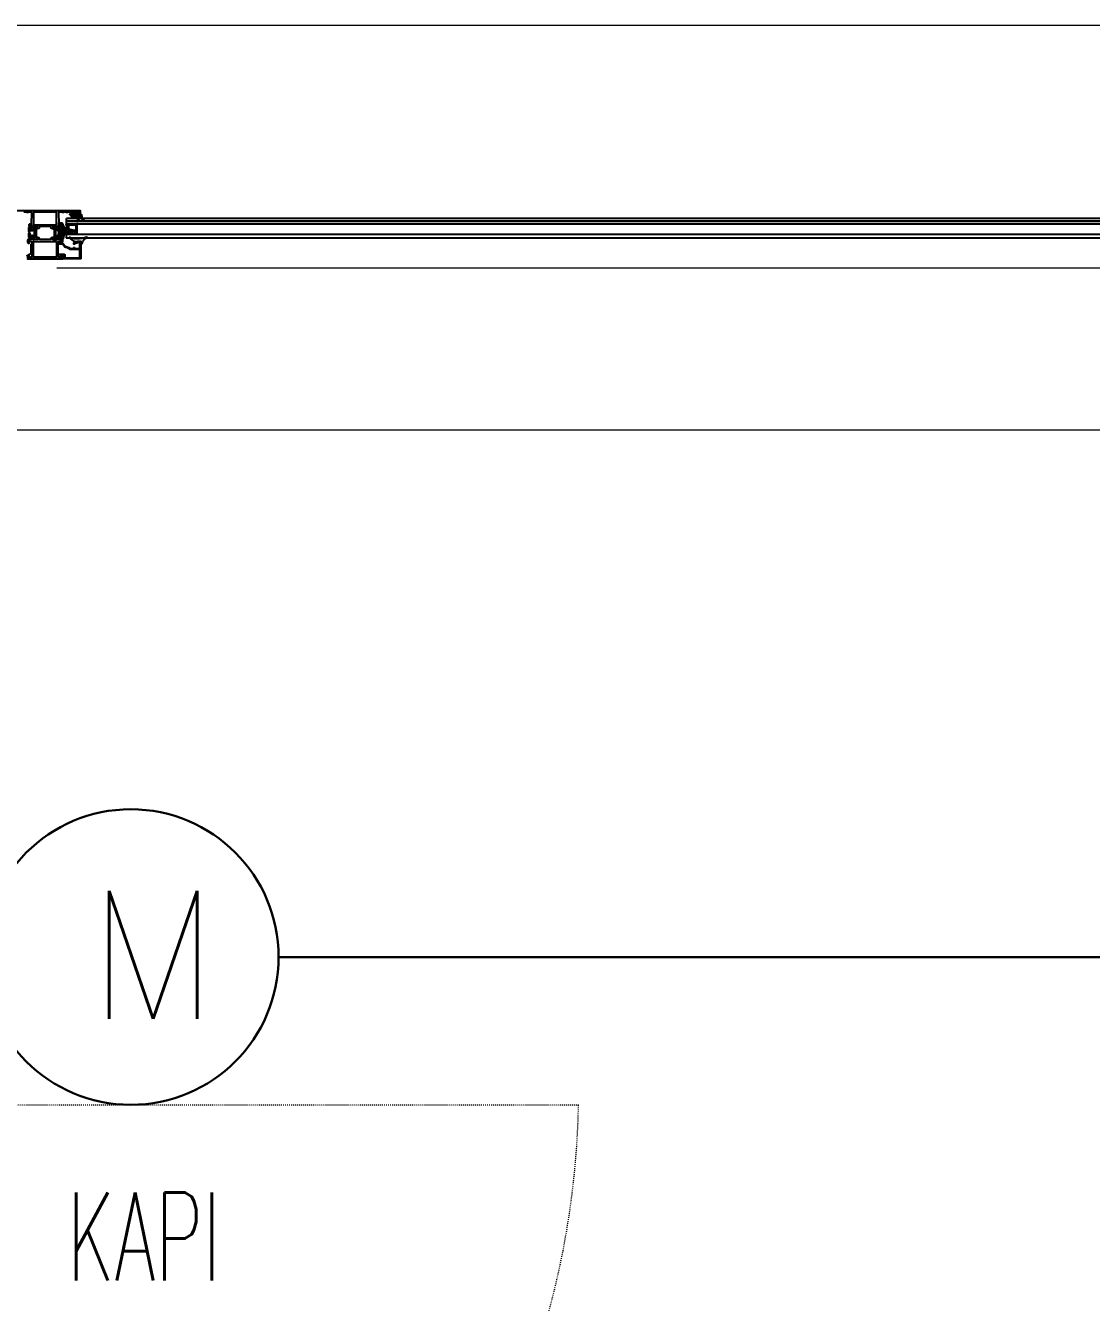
# Model space of a CAD drawing. Extents: x -9058 to 11890, y 0 to 6516.
# Drawn here: x 1829.2 to 1950.3, y 3662.7 to 3807.9 of the extents above; entities that cross this region are included whole.
import ezdxf

# ---------------------------------------------------------------- set-up
doc = ezdxf.new("R2010")
doc.units = 0
doc.header["$MEASUREMENT"] = 0
doc.linetypes.add('DOT2', pattern=[0.125, 0, -0.125])
for name, color, linetype, lineweight in [('06D', 9, 'Continuous', 9), ('10', 9, 'Continuous', 9), ('15', 9, 'Continuous', 9), ('20', 9, 'DOT2', 9), ('E-MOTOR', 7, 'Continuous', 30), ('E-YAZI', 7, 'Continuous', 30)]:
    doc.layers.add(name, color=color, linetype=linetype, lineweight=lineweight)
doc.styles.add('E-YAZI', font='txttw.shx')
doc.styles.add('ILGAZ', font='txttw.shx')

# ---------------------------------------------------------------- blocks, each defined once
blk = doc.blocks.new('100_MOTOR')
at = {"layer": 'E-MOTOR', "color": 4}
blk.add_circle((0, 0), 1.866, dxfattribs=at)
at = {"layer": 'E-MOTOR', "color": 3, "linetype": 'Continuous', "style": 'ILGAZ'}
blk.add_text('M', height=1.62, dxfattribs=at).set_placement((-0.552, -0.782))

msp = doc.modelspace()

# ---------------------------------------------------------------- hatches: boundary and pattern name
at = {"layer": '06D', "lineweight": 25, "ltscale": 0.5}
h = msp.add_hatch(dxfattribs=at)
h.set_pattern_fill('ANSI31', color=256, scale=0.05, angle=450, style=0)
h.set_pattern_definition([(225, (-191.06147, 133.83068), (-0.1122532015, 0.1122532015), [])])
edge = h.paths.add_edge_path(flags=16)
edge.add_arc((1834.83, 3786.36), 0.025, 180, 270, ccw=False)
edge.add_line((1834.81, 3786.36), (1834.81, 3786.46))
edge.add_arc((1834.83, 3786.46), 0.025, 450, 540, ccw=False)
edge.add_line((1834.83, 3786.49), (1835.01, 3786.49))
edge.add_arc((1835.01, 3786.46), 0.025, 360, 450, ccw=False)
edge.add_line((1835.04, 3786.46), (1835.04, 3786.36))
edge.add_arc((1835.01, 3786.36), 0.025, 270, 360, ccw=False)
edge.add_line((1835.01, 3786.34), (1834.83, 3786.34))
edge = h.paths.add_edge_path()
edge.add_arc((1834.64, 3786.37), 0.035, 270, 360)
edge.add_line((1834.67, 3786.37), (1834.67, 3786.45))
edge.add_arc((1834.66, 3786.45), 0.015, 360, 402.1692)
edge.add_line((1834.67, 3786.46), (1834.63, 3786.5))
edge.add_arc((1834.66, 3786.53), 0.04, 117.0437, 223.6131, ccw=False)
edge.add_line((1834.64, 3786.56), (1834.73, 3786.61))
edge.add_arc((1834.81, 3786.45), 0.175, 450, 477.0437, ccw=False)
edge.add_line((1834.81, 3786.63), (1835.04, 3786.63))
edge.add_arc((1835.04, 3786.45), 0.175, 422.9563, 450, ccw=False)
edge.add_line((1835.12, 3786.61), (1835.21, 3786.56))
edge.add_arc((1835.19, 3786.53), 0.04, 316.3869, 422.9563, ccw=False)
edge.add_line((1835.22, 3786.5), (1835.18, 3786.46))
edge.add_arc((1835.19, 3786.45), 0.015, 497.8308, 540)
edge.add_line((1835.17, 3786.45), (1835.17, 3786.37))
edge.add_arc((1835.21, 3786.37), 0.035, 180, 270)
edge.add_line((1835.21, 3786.33), (1835.49, 3786.33))
edge.add_arc((1835.49, 3786.29), 0.04, 360, 450, ccw=False)
edge.add_line((1835.53, 3786.29), (1835.53, 3786.15))
edge.add_arc((1835.48, 3786.15), 0.05, 319.9652, 360, ccw=False)
edge.add_line((1835.52, 3786.11), (1835.15, 3785.58))
edge.add_arc((1835.11, 3785.61), 0.04, 146.9957, 319.9652, ccw=False)
edge.add_line((1835.08, 3785.63), (1835.4, 3786.13))
edge.add_arc((1835.35, 3786.17), 0.06, 326.9957, 506.1456)
edge.add_line((1835.3, 3786.2), (1834.46, 3786.2))
edge.add_arc((1834.46, 3786.24), 0.04, 180, 270, ccw=False)
edge.add_line((1834.42, 3786.24), (1834.42, 3786.29))
edge.add_arc((1834.46, 3786.29), 0.04, 90, 180, ccw=False)
edge.add_line((1834.46, 3786.33), (1834.64, 3786.33))
h = msp.add_hatch(dxfattribs=at)
h.set_pattern_fill('ANSI31', color=256, scale=0.05, style=0)
h.set_pattern_definition([(225, (-8.60164, -248.68329), (0.1122532015, -0.1122532015), [])])
h.paths.add_polyline_path([(1834.78, 3784.18), (1834.97, 3784.36, 0.203536), (1835, 3784.43), (1835, 3784.51, 0.380587), (1834.91, 3784.61, -0.061836), (1833.66, 3784.92, -0.189764), (1833.6, 3784.97), (1833.41, 3785.4, 0.285747), (1833.32, 3785.45), (1833.03, 3785.45, 0.414214), (1833.01, 3785.43), (1833.01, 3785.34, 0.414214), (1833.03, 3785.32), (1833.25, 3785.32, -0.414214), (1833.28, 3785.29), (1833.28, 3785.1, -0.414214), (1833.26, 3785.07), (1833.18, 3785.07, -0.414214), (1833.15, 3785.1), (1833.15, 3785.13, 0.414214), (1833.12, 3785.16), (1833.06, 3785.16, 0.296563), (1833.04, 3785.15), (1832.98, 3785.01, 0.104779), (1832.96, 3784.94), (1832.96, 3784.86, -0.081633), (1832.96, 3783.88), (1832.96, 3783.8, 0.104779), (1832.98, 3783.73), (1833.04, 3783.59, 0.296563), (1833.06, 3783.58), (1833.12, 3783.58, 0.414214), (1833.15, 3783.61), (1833.15, 3783.65, -0.414214), (1833.18, 3783.67), (1833.26, 3783.67, -0.414214), (1833.28, 3783.65), (1833.28, 3783.59, 0.414214), (1833.31, 3783.56), (1833.4, 3783.56, 0.328426), (1833.45, 3783.6), (1833.67, 3784.3, -0.309555), (1833.69, 3784.32), (1834.49, 3784.37, 0.394287), (1834.51, 3784.39, -0.364538), (1834.55, 3784.44, -0.068684), (1834.85, 3784.45, -0.950368), (1834.85, 3784.41, 0.000002), (1834.85, 3784.41), (1834.7, 3784.26, 0.999219)])
h.paths.add_polyline_path([(1833.35, 3784.51), (1833.35, 3784.85, 0.414214), (1833.32, 3784.88), (1833.19, 3784.88, 0.414214), (1833.16, 3784.85), (1833.16, 3784.51, 0.414214), (1833.19, 3784.48), (1833.32, 3784.48, 0.414214)], flags=16)
h.paths.add_polyline_path([(1833.32, 3784.26), (1833.19, 3784.26, 0.414214), (1833.16, 3784.23), (1833.16, 3783.89, 0.414214), (1833.19, 3783.86), (1833.32, 3783.86, 0.414214), (1833.35, 3783.89), (1833.35, 3784.23, 0.414214)], flags=16)

# ---------------------------------------------------------------- linework, layer by layer
at = {"layer": '06D'}
for points in [[(2225.06, 3807.87), (1825.06, 3807.87)], [(1832.78, 3780.34), (2216.99, 3780.34)], [(2223.06, 3763.87), (2223.06, 3761.87), (1827.06, 3761.87), (1827.06, 3763.87)]]:
    msp.add_lwpolyline(points, dxfattribs=at)
at = {"layer": '06D', "lineweight": 25, "ltscale": 0.5}
for points in [[(1834.64, 3786.33, 0.414214), (1834.67, 3786.37), (1834.67, 3786.45, 0.186103), (1834.67, 3786.46), (1834.63, 3786.5, -0.501687), (1834.64, 3786.56), (1834.73, 3786.61, -0.118551), (1834.81, 3786.63), (1835.04, 3786.63, -0.118551), (1835.12, 3786.61), (1835.21, 3786.56, -0.501687), (1835.22, 3786.5), (1835.18, 3786.46, 0.186103), (1835.17, 3786.45), (1835.17, 3786.37, 0.414214), (1835.21, 3786.33), (1835.49, 3786.33, -0.414214), (1835.53, 3786.29), (1835.53, 3786.15, -0.176484), (1835.52, 3786.11), (1835.15, 3785.58, -0.940455), (1835.08, 3785.63), (1835.4, 3786.13, 0.992608), (1835.3, 3786.2), (1834.46, 3786.2, -0.414214), (1834.42, 3786.24), (1834.42, 3786.29, -0.414214), (1834.46, 3786.33)], [(1834.83, 3786.34, -0.414214), (1834.81, 3786.36), (1834.81, 3786.46, -0.414214), (1834.83, 3786.49), (1835.01, 3786.49, -0.414214), (1835.04, 3786.46), (1835.04, 3786.36, -0.414214), (1835.01, 3786.34)], [(1830.42, 3783.86, 0.131652), (1830.43, 3783.81), (1830.54, 3783.62, -0.131652), (1830.54, 3783.6), (1830.54, 3783.58, -0.414214), (1830.51, 3783.55), (1830.15, 3783.55, -0.414214), (1830.12, 3783.58), (1830.12, 3783.6, -0.131652), (1830.13, 3783.62), (1830.24, 3783.81, 0.131652), (1830.25, 3783.86), (1830.25, 3784.7, 0.131652), (1830.24, 3784.75), (1830.13, 3784.94, -0.131652), (1830.12, 3784.95), (1830.12, 3784.98, -0.414214), (1830.15, 3785.01), (1830.51, 3785.01, -0.414214), (1830.54, 3784.98), (1830.54, 3784.95, -0.131652), (1830.54, 3784.94), (1830.43, 3784.75, 0.131652), (1830.42, 3784.7)], [(1832.49, 3783.86, -0.131652), (1832.48, 3783.81), (1832.37, 3783.62, 0.131652), (1832.36, 3783.6), (1832.36, 3783.58, 0.414214), (1832.39, 3783.55), (1832.75, 3783.55, 0.414214), (1832.78, 3783.58), (1832.78, 3783.6, 0.131652), (1832.78, 3783.62), (1832.67, 3783.81, -0.131652), (1832.66, 3783.86), (1832.66, 3784.7, -0.131652), (1832.67, 3784.75), (1832.78, 3784.94, 0.131652), (1832.78, 3784.95), (1832.78, 3784.98, 0.414214), (1832.75, 3785.01), (1832.39, 3785.01, 0.414214), (1832.36, 3784.98), (1832.36, 3784.95, 0.131652), (1832.37, 3784.94), (1832.48, 3784.75, -0.131652), (1832.49, 3784.7)], [(1833.35, 3784.51, -0.414214), (1833.32, 3784.48), (1833.19, 3784.48, -0.414214), (1833.16, 3784.51), (1833.16, 3784.85, -0.414214), (1833.19, 3784.88), (1833.32, 3784.88, -0.414214), (1833.35, 3784.85)], [(1835.52, 3783.34), (1835.52, 3783.12, 0.414214), (1835.55, 3783.09), (1835.59, 3783.09, 0.356389), (1835.69, 3783.17, -0.262181), (1836.2, 3783.76, 0.316752), (1836.22, 3783.79, 0.499585), (1836.19, 3783.82, -0.048291), (1835.63, 3783.68, -0.086497), (1834.53, 3783.68, -0.16681), (1834.3, 3783.79, 0.169383), (1834.28, 3783.81), (1834.27, 3783.81, 0.513067), (1834.22, 3783.74, 0.159858), (1834.8, 3783.36, 0.178819), (1835.16, 3783.34), (1835.18, 3783.36, -0.13005), (1835.23, 3783.37), (1835.49, 3783.37, -0.414214)]]:
    msp.add_lwpolyline(points, format="xyb", close=True, dxfattribs=at)
for points in [[(1835.59, 3786.35, 0.220745), (1835.89, 3785.75, -0.651907), (1835.84, 3785.68, -0.176952), (1835.55, 3786, 0.281357), (1835.4, 3786.09), (1835.32, 3786.09), (1835.31, 3786.09), (1835.3, 3786.09), (1835.29, 3786.09), (1835.29, 3786.08), (1835.28, 3786.08), (1835.27, 3786.07), (1835.27, 3786.07), (1835.26, 3786.06), (1835.26, 3786.05), (1835.26, 3786.04), (1835.26, 3785.96), (1835.26, 3785.96), (1835.26, 3785.96), (1835.26, 3785.95), (1835.26, 3785.95), (1835.25, 3785.95), (1835.25, 3785.95), (1835.25, 3785.94), (1835.25, 3785.94), (1835.24, 3785.94), (1835.16, 3785.94), (1835.16, 3785.94), (1835.15, 3785.94), (1835.15, 3785.94), (1835.15, 3785.95), (1835.15, 3785.95), (1835.14, 3785.95), (1835.14, 3785.95), (1835.14, 3785.96), (1835.14, 3785.96), (1835.14, 3786.04), (1835.14, 3786.05), (1835.14, 3786.05), (1835.13, 3786.06), (1835.13, 3786.07), (1835.12, 3786.07), (1835.12, 3786.08), (1835.11, 3786.08), (1835.1, 3786.09), (1835.09, 3786.09), (1835.08, 3786.09), (1835.07, 3786.09), (1835.07, 3786.08), (1835.06, 3786.08), (1835.05, 3786.07), (1835.05, 3786.07), (1835.04, 3786.06), (1835.04, 3786.05), (1835.04, 3786.04), (1835.04, 3785.96), (1835.04, 3785.96), (1835.04, 3785.96), (1835.04, 3785.95), (1835.04, 3785.95), (1835.03, 3785.95), (1835.03, 3785.95), (1835.03, 3785.94), (1835.03, 3785.94), (1835.02, 3785.94), (1834.94, 3785.94), (1834.94, 3785.94), (1834.93, 3785.94), (1834.93, 3785.94), (1834.93, 3785.95), (1834.93, 3785.95), (1834.92, 3785.95), (1834.92, 3785.95), (1834.92, 3785.96), (1834.92, 3785.96), (1834.92, 3786.04), (1834.92, 3786.05), (1834.92, 3786.05), (1834.91, 3786.06), (1834.91, 3786.07), (1834.9, 3786.07), (1834.9, 3786.08), (1834.89, 3786.08), (1834.88, 3786.09), (1834.87, 3786.09), (1834.86, 3786.09), (1834.85, 3786.09), (1834.85, 3786.08), (1834.84, 3786.08), (1834.83, 3786.07), (1834.83, 3786.07), (1834.82, 3786.06), (1834.82, 3786.05), (1834.82, 3786.04), (1834.82, 3785.96), (1834.82, 3785.96), (1834.82, 3785.96), (1834.82, 3785.95), (1834.82, 3785.95), (1834.81, 3785.95), (1834.81, 3785.95), (1834.81, 3785.94), (1834.81, 3785.94), (1834.8, 3785.94), (1834.72, 3785.94), (1834.72, 3785.94), (1834.71, 3785.94), (1834.71, 3785.94), (1834.71, 3785.95), (1834.71, 3785.95), (1834.7, 3785.95), (1834.7, 3785.95), (1834.7, 3785.96), (1834.7, 3785.96), (1834.7, 3786.04), (1834.7, 3786.05), (1834.7, 3786.05), (1834.69, 3786.06), (1834.69, 3786.07), (1834.68, 3786.07), (1834.68, 3786.08), (1834.67, 3786.08), (1834.66, 3786.09), (1834.65, 3786.09), (1834.64, 3786.09), (1834.63, 3786.09), (1834.63, 3786.08), (1834.62, 3786.08), (1834.61, 3786.07), (1834.61, 3786.07), (1834.6, 3786.06), (1834.6, 3786.05), (1834.6, 3786.04), (1834.6, 3785.96), (1834.6, 3785.96), (1834.6, 3785.96), (1834.6, 3785.95), (1834.6, 3785.95), (1834.59, 3785.95), (1834.59, 3785.95), (1834.59, 3785.94), (1834.59, 3785.94), (1834.58, 3785.94), (1834.5, 3785.94), (1834.5, 3785.94), (1834.49, 3785.94), (1834.49, 3785.94), (1834.49, 3785.95), (1834.49, 3785.95), (1834.48, 3785.95), (1834.48, 3785.95), (1834.48, 3785.96), (1834.48, 3785.96), (1834.48, 3786.3, -0.414214), (1834.51, 3786.33), (1834.74, 3786.33, 0.414214), (1834.77, 3786.36), (1834.77, 3786.43, 0.291535), (1834.76, 3786.44), (1834.71, 3786.46, -0.613042), (1834.71, 3786.53), (1834.83, 3786.59, -0.127095), (1834.89, 3786.61), (1835.09, 3786.61, -0.127095), (1835.15, 3786.59), (1835.26, 3786.53, -0.585233), (1835.26, 3786.46), (1835.21, 3786.44, 0.167811), (1835.21, 3786.43), (1835.21, 3786.36, 0.414214), (1835.24, 3786.33), (1835.54, 3786.33), (1835.54, 3786.39, -0.394677), (1835.59, 3786.35)], [(1832.96, 3783.88, 0.081633), (1832.96, 3784.86), (1832.96, 3784.94, -0.104779), (1832.98, 3785.01), (1833.04, 3785.15, -0.296563), (1833.06, 3785.16), (1833.12, 3785.16, -0.414214), (1833.15, 3785.13), (1833.15, 3785.1, 0.414214), (1833.18, 3785.07), (1833.26, 3785.07, 0.414214), (1833.28, 3785.1), (1833.28, 3785.29, 0.414214), (1833.25, 3785.32), (1833.03, 3785.32, -0.414214), (1833.01, 3785.34), (1833.01, 3785.43, -0.414214), (1833.03, 3785.45), (1833.32, 3785.45, -0.285747), (1833.41, 3785.4), (1833.6, 3784.97, 0.189764), (1833.66, 3784.92, 0.061836), (1834.91, 3784.61, -0.380587), (1835, 3784.51), (1835, 3784.43, -0.203536), (1834.97, 3784.36), (1834.78, 3784.18, -0.999219), (1834.7, 3784.26), (1834.85, 3784.41, 0.950364), (1834.85, 3784.45, 0.068684), (1834.55, 3784.44, 0.364538), (1834.51, 3784.39, -0.394287), (1834.49, 3784.37), (1833.69, 3784.32, 0.309555), (1833.67, 3784.3), (1833.45, 3783.6, -0.328426), (1833.4, 3783.56), (1833.31, 3783.56, -0.414214), (1833.28, 3783.59), (1833.28, 3783.65, 0.414214), (1833.26, 3783.67), (1833.18, 3783.67, 0.414214), (1833.15, 3783.65), (1833.15, 3783.61, -0.414214), (1833.12, 3783.58), (1833.06, 3783.58, -0.296563), (1833.04, 3783.59), (1832.98, 3783.73, -0.104779), (1832.96, 3783.8), (1832.96, 3783.88)]]:
    msp.add_lwpolyline(points, format="xyb", dxfattribs=at)
at = {"layer": '10', "lineweight": 25, "ltscale": 0.5}
for p, q in [((1834.05, 3785.31), (1834.05, 3784.11)), ((1835.05, 3785.31), (1835.05, 3784.11)), ((1829.84, 3783.06), (1829.84, 3782.89)), ((1829.84, 3782.89), (1829.84, 3781.93)), ((1829.84, 3781.93), (1829.34, 3781.66))]:
    msp.add_line(p, q, dxfattribs=at)
for points in [[(1827.46, 3786.84), (1835.44, 3786.84, -0.414214), (1835.45, 3786.83), (1835.45, 3786.35, -0.414214), (1835.44, 3786.34), (1835.22, 3786.34, -0.414214), (1835.15, 3786.41), (1835.15, 3786.43, -0.414214), (1835.16, 3786.44), (1835.26, 3786.44, 0.414214), (1835.31, 3786.49), (1835.31, 3786.61, 0.414214), (1835.26, 3786.66), (1834.59, 3786.66, 0.414214), (1834.54, 3786.61), (1834.54, 3786.49, 0.414214), (1834.59, 3786.44), (1834.69, 3786.44, -0.414214), (1834.7, 3786.43), (1834.7, 3786.41, -0.414214), (1834.63, 3786.34), (1834.32, 3786.34, -0.414214), (1834.27, 3786.39), (1834.27, 3786.44), (1834.37, 3786.44, 0.414214), (1834.4, 3786.47), (1834.4, 3786.64), (1834.27, 3786.64), (1834.27, 3786.65), (1834.01, 3786.65), (1834.01, 3786.64), (1833.86, 3786.64), (1833.86, 3786.65), (1833.53, 3786.65), (1833.53, 3786.64), (1833.38, 3786.64), (1833.38, 3786.65), (1833.06, 3786.65, 0.425337), (1832.96, 3786.54), (1833, 3785.36, 0.403083), (1833.03, 3785.33), (1833.15, 3785.33, -0.414214), (1833.27, 3785.21), (1833.27, 3785.12, -0.414214), (1833.17, 3785.02), (1833.16, 3785.02, -0.414214), (1833.15, 3785.03), (1833.15, 3785.18, 0.414214), (1833.12, 3785.21), (1832.98, 3785.21, 0.414214), (1832.95, 3785.18), (1832.95, 3784.87), (1833.02, 3784.61, -0.700084), (1832.92, 3784.54), (1832.9, 3784.55), (1832.73, 3784.72, -0.607471), (1832.74, 3784.78, 0.283637), (1832.77, 3784.8), (1832.82, 3784.99, 1.229391), (1832.76, 3785.02), (1832.29, 3785.02), (1832.45, 3784.75, -0.859449), (1832.42, 3784.73), (1832.18, 3784.82), (1832.06, 3785.02), (1830.85, 3785.02), (1830.73, 3784.82), (1830.49, 3784.73, -0.859449), (1830.46, 3784.75), (1830.62, 3785.02), (1830.14, 3785.02, 1.229391), (1830.09, 3784.99), (1830.14, 3784.8, 0.283637), (1830.17, 3784.78, -0.607471), (1830.18, 3784.72), (1830.01, 3784.55), (1829.99, 3784.54, -0.700084), (1829.88, 3784.61), (1829.95, 3784.87), (1829.95, 3785.18, 0.414214), (1829.92, 3785.21), (1829.78, 3785.21, 0.414214), (1829.75, 3785.18), (1829.75, 3785.03, -0.414214), (1829.74, 3785.02), (1829.73, 3785.02, -0.414214), (1829.63, 3785.12), (1829.63, 3785.21, -0.414214), (1829.75, 3785.33), (1829.88, 3785.33, 0.403083), (1829.91, 3785.36), (1829.95, 3786.54, 0.425337), (1829.85, 3786.65), (1829.53, 3786.65), (1829.53, 3786.64), (1829.38, 3786.64), (1829.38, 3786.65), (1829.05, 3786.65)], [(1829.53, 3783.54, 0.414222), (1829.45, 3783.46), (1829.45, 3783.29, 0.414214), (1829.6, 3783.14), (1829.64, 3783.14, 0.414214), (1829.65, 3783.15), (1829.65, 3783.21, 0.366034), (1829.63, 3783.24, -0.365977), (1829.6, 3783.27), (1829.6, 3783.36, -0.414214), (1829.63, 3783.39), (1829.74, 3783.39, -0.365977), (1829.77, 3783.36, 0.365977), (1829.8, 3783.34), (1829.92, 3783.34, -0.414214), (1829.95, 3783.31), (1829.95, 3782.47), (1829.98, 3782.44), (1829.95, 3782.41), (1829.95, 3781.57, -0.414214), (1829.92, 3781.54), (1829.8, 3781.54, 0.365977), (1829.77, 3781.51, -0.365977), (1829.74, 3781.49), (1829.63, 3781.49, -0.414214), (1829.6, 3781.52), (1829.6, 3781.61, -0.365977), (1829.63, 3781.64, 0.366034), (1829.65, 3781.67), (1829.65, 3781.73, 0.414214), (1829.64, 3781.74), (1829.6, 3781.74, 0.414214), (1829.45, 3781.59), (1829.45, 3781.35, 0.414214), (1829.46, 3781.34), (1833.44, 3781.34, 0.414214), (1833.45, 3781.35), (1833.45, 3781.59, 0.414214), (1833.3, 3781.74), (1833.26, 3781.74, 0.414214), (1833.25, 3781.73), (1833.25, 3781.67, 0.366034), (1833.28, 3781.64, -0.365977), (1833.3, 3781.61), (1833.3, 3781.52, -0.414214), (1833.27, 3781.49), (1833.16, 3781.49, -0.365977), (1833.13, 3781.51, 0.365977), (1833.11, 3781.54), (1832.98, 3781.54, -0.414214), (1832.95, 3781.57), (1832.95, 3782.41), (1832.92, 3782.44), (1832.95, 3782.47), (1832.95, 3783.31, -0.414214), (1832.98, 3783.34), (1833.11, 3783.34, 0.365977), (1833.13, 3783.36, -0.365977), (1833.16, 3783.39), (1833.27, 3783.39, -0.414214), (1833.3, 3783.36), (1833.3, 3783.27, -0.365977), (1833.28, 3783.24, 0.366034), (1833.25, 3783.21), (1833.25, 3783.15, 0.414214), (1833.26, 3783.14), (1833.3, 3783.14, 0.414214), (1833.45, 3783.29), (1833.45, 3783.46, 0.414214), (1833.37, 3783.54), (1833.3, 3783.54, -0.414214), (1833.27, 3783.57), (1833.27, 3783.59, 0.414214), (1833.17, 3783.69), (1833.16, 3783.69, 0.414214), (1833.15, 3783.68), (1833.15, 3783.57, -0.414214), (1833.12, 3783.54), (1832.98, 3783.54, -0.414214), (1832.95, 3783.57), (1832.95, 3783.68), (1833.02, 3783.94, 0.700084), (1832.92, 3784.02), (1832.9, 3784.01), (1832.73, 3783.83, 0.607471), (1832.74, 3783.77, -0.283637), (1832.77, 3783.75), (1832.82, 3783.57, -1.229391), (1832.76, 3783.54), (1832.29, 3783.54), (1832.45, 3783.8, 0.713664), (1832.43, 3783.83), (1832.18, 3783.74), (1832.06, 3783.54), (1830.85, 3783.54), (1830.73, 3783.74), (1830.48, 3783.83, 0.713664), (1830.46, 3783.8), (1830.62, 3783.54), (1830.14, 3783.54, -1.229391), (1830.09, 3783.57), (1830.14, 3783.75, -0.283637), (1830.17, 3783.77, 0.607471), (1830.18, 3783.83), (1830.01, 3784.01), (1829.99, 3784.02, 0.700084), (1829.88, 3783.94), (1829.95, 3783.68), (1829.95, 3783.57, -0.414214), (1829.92, 3783.54), (1829.78, 3783.54, -0.414214), (1829.75, 3783.57), (1829.75, 3783.68, 0.414214), (1829.74, 3783.69), (1829.73, 3783.69, 0.414214), (1829.63, 3783.59), (1829.63, 3783.57, -0.414214), (1829.6, 3783.54), (1829.53, 3783.54)]]:
    msp.add_lwpolyline(points, format="xyb", dxfattribs=at)
for points in [[(1832.76, 3785.21), (1832.76, 3785.68), (1832.75, 3785.68), (1832.75, 3786.18), (1832.76, 3786.18), (1832.76, 3786.65), (1830.14, 3786.65), (1830.14, 3786.18), (1830.15, 3786.18), (1830.15, 3785.68), (1830.14, 3785.68), (1830.14, 3785.21), (1831.38, 3785.21), (1831.38, 3785.23), (1831.53, 3785.23), (1831.53, 3785.21)], [(1832.75, 3783.34), (1832.75, 3781.54), (1830.15, 3781.54), (1830.15, 3783.34)]]:
    msp.add_lwpolyline(points, close=True, dxfattribs=at)
for points in [[(1835.1, 3786.47, -0.359904), (1835.12, 3786.44), (1835.12, 3786.27, -0.414214), (1835.09, 3786.24), (1834.89, 3786.24, -0.414214), (1834.86, 3786.27), (1834.86, 3786.44, -0.359904), (1834.88, 3786.47, -0.094739)], [(1829.56, 3784.51, 0.414214), (1829.59, 3784.48), (1829.72, 3784.48, 0.414214), (1829.75, 3784.51), (1829.75, 3784.85, 0.414214), (1829.72, 3784.88), (1829.59, 3784.88, 0.414214), (1829.56, 3784.85)], [(1829.56, 3783.89, 0.414214), (1829.59, 3783.86), (1829.72, 3783.86, 0.414214), (1829.75, 3783.89), (1829.75, 3784.23, 0.414214), (1829.72, 3784.26), (1829.59, 3784.26, 0.414214), (1829.56, 3784.23)], [(1833.35, 3783.89, -0.414214), (1833.32, 3783.86), (1833.19, 3783.86, -0.414214), (1833.16, 3783.89), (1833.16, 3784.23, -0.414214), (1833.19, 3784.26), (1833.32, 3784.26, -0.414214), (1833.35, 3784.23)], [(1834.15, 3785.18, -0.414214), (1834.18, 3785.21), (1834.92, 3785.21, -0.414214), (1834.95, 3785.18), (1834.95, 3784.24, -0.414214), (1834.92, 3784.21), (1834.18, 3784.21, -0.414214), (1834.15, 3784.24)], [(1834.71, 3782.56), (1834.71, 3782.6, -0.414214), (1834.74, 3782.63), (1834.78, 3782.63, -0.414214), (1834.81, 3782.6), (1834.81, 3782.58, 0.414214), (1834.86, 3782.53), (1835.29, 3782.53, 0.414214), (1835.39, 3782.63), (1835.39, 3783.18, 0.414214), (1835.34, 3783.23), (1835.29, 3783.23, 0.127567), (1835.25, 3783.22, -0.09888), (1834.84, 3783.08, 0.367727), (1834.81, 3783.06, -0.399482), (1834.78, 3783.03), (1834.74, 3783.03, -0.414214), (1834.71, 3783.06), (1834.71, 3783.15, -0.400329), (1834.76, 3783.2, 0.114933), (1835.19, 3783.32, -0.127017), (1835.29, 3783.35), (1835.48, 3783.35, -0.414214), (1835.51, 3783.32), (1835.51, 3781.38, -0.414214), (1835.48, 3781.35), (1833.56, 3781.35, -0.414214), (1833.53, 3781.38), (1833.53, 3781.44, -0.414214), (1833.56, 3781.47), (1833.58, 3781.47), (1833.58, 3781.77), (1833.31, 3781.77), (1833.29, 3781.73, -0.414214), (1833.25, 3781.72), (1833.08, 3781.82, -0.767327), (1833.1, 3781.89), (1833.6, 3781.89, -0.414214), (1833.7, 3781.79), (1833.7, 3781.52, 0.414214), (1833.75, 3781.47), (1835.34, 3781.47, 0.414214), (1835.39, 3781.52), (1835.39, 3782.31, 0.414214), (1835.29, 3782.41), (1834.38, 3782.41, -0.172094), (1834.18, 3782.48, 0.126051), (1833.81, 3782.65, -0.197455), (1833.61, 3782.78), (1833.5, 3782.93, 0.244698), (1833.35, 3783.01), (1833.08, 3783.01, -0.767327), (1833.05, 3783.11), (1833.25, 3783.22, -0.57735), (1833.29, 3783.2), (1833.29, 3783.13), (1833.35, 3783.13, -0.244698), (1833.6, 3783), (1833.7, 3782.85, 0.197455), (1833.83, 3782.76, -0.126051), (1834.25, 3782.57, 0.178336), (1834.38, 3782.53), (1834.68, 3782.53, 0.414214)]]:
    msp.add_lwpolyline(points, format="xyb", close=True, dxfattribs=at)
at = {"layer": '15', "lineweight": 25, "ltscale": 0.5}
for p, q in [((1833.85, 3785.9), (1833.9, 3785.95)), ((1833.85, 3785.9), (1833.85, 3785.31)), ((1836.63, 3785.65), (1833.85, 3785.65)), ((1836.63, 3785.61), (1833.85, 3785.61)), ((1836.63, 3785.95), (1833.9, 3785.95)), ((2019.99, 3785.95), (1836.41, 3785.95)), ((2019.99, 3785.65), (1836.41, 3785.65)), ((2019.99, 3785.61), (1836.41, 3785.61)), ((1836.63, 3785.31), (1833.85, 3785.31)), ((1833.85, 3784.11), (1833.85, 3783.76)), ((1836.63, 3784.11), (1833.85, 3784.11)), ((2019.99, 3785.31), (1836.41, 3785.31)), ((2019.99, 3784.11), (1836.41, 3784.11)), ((1833.85, 3783.76), (1833.9, 3783.71)), ((1836.63, 3783.71), (1833.9, 3783.71)), ((1836.63, 3783.71), (1834.36, 3783.71)), ((2019.99, 3783.71), (1836.41, 3783.71))]:
    msp.add_line(p, q, dxfattribs=at)
msp.add_arc((1832.1, 3784.71), 1.85, 341.0754, 18.9246, dxfattribs=at)
at = {"layer": '20'}
msp.add_lwpolyline([(1797.07, 3685.2), (1892.07, 3685.2)], dxfattribs=at)
msp.add_arc((1795.64, 3687.13), 96.45, 270.8504, 358.8539, dxfattribs=at)
at = {"layer": 'E-YAZI', "color": 6}
msp.add_line((1857.98, 3701.99), (2207.36, 3701.99), dxfattribs=at)

# ---------------------------------------------------------------- block references
at = {"layer": 'E-MOTOR', "xscale": 9, "yscale": 9, "zscale": 9}
msp.add_blockref('100_MOTOR', (1841.19, 3701.99), dxfattribs=at)

# ---------------------------------------------------------------- texts
at = {"layer": 'E-YAZI', "color": 3, "style": 'E-YAZI', "width": 0.6}
msp.add_text('KAPI', height=10, dxfattribs=at).set_placement((1833.96, 3665.23))

doc.saveas('drawing.dxf')
